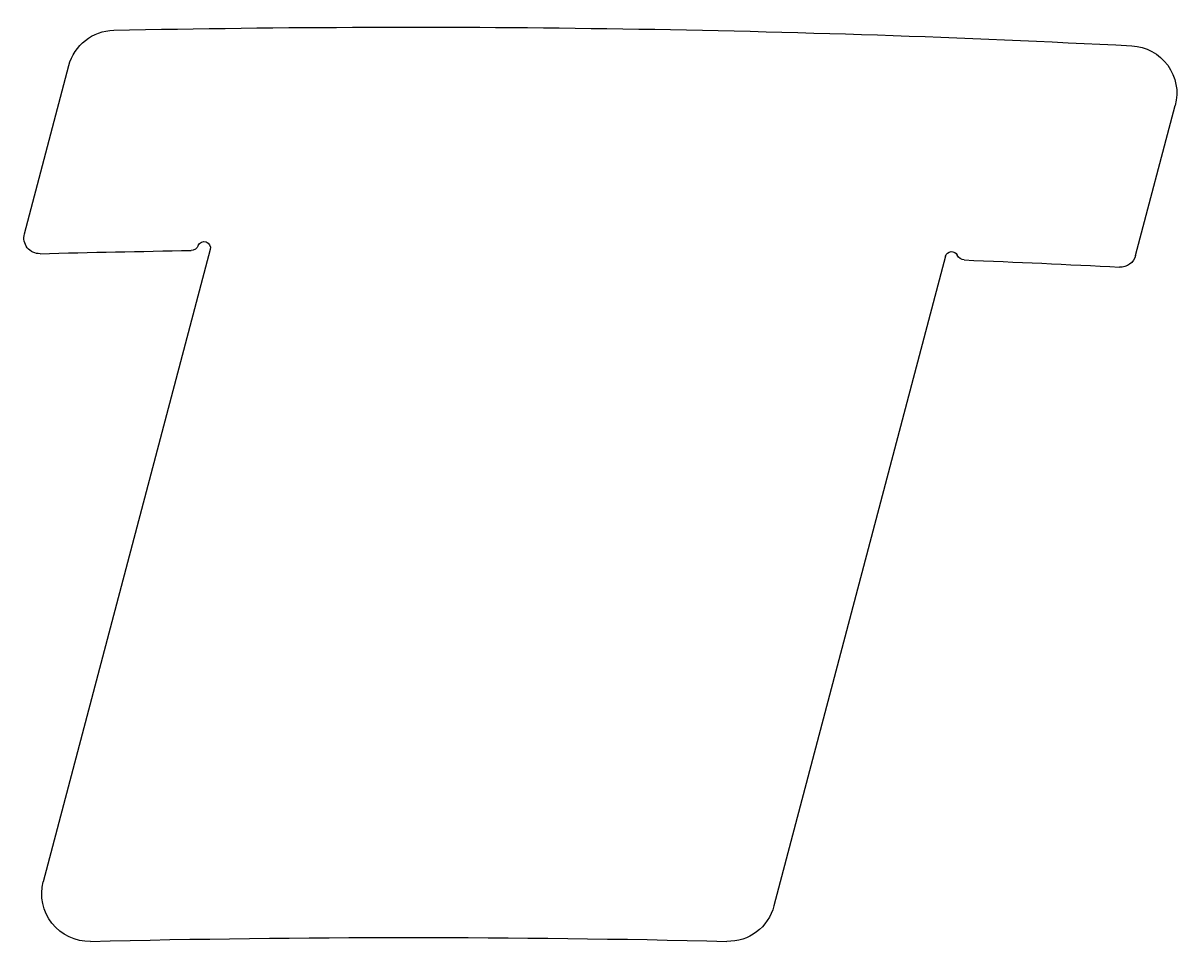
# Model space of a CAD drawing. Header units: millimetres. Extents: x -0.3 to 72.7, y 0 to 58.
import ezdxf

# ---------------------------------------------------------------- set-up
doc = ezdxf.new("R2010")
doc.units = ezdxf.units.MM
doc.layers.add('3', color=7, linetype='Continuous', true_color=0xffffff)

msp = doc.modelspace()

# ---------------------------------------------------------------- linework, layer by layer
at = {"layer": '3', "color": 30, "linetype": 'Continuous', "lineweight": 25}
for p, q in [((-0.202491, 44.688845), (2.602114, 55.315159)), ((69.974563, 43.331152), (72.474953, 52.804835)), ((11.53295, 43.696989), (0.993848, 3.765575)), ((57.961786, 43.272214), (47.130678, 2.234425))]:
    msp.add_line(p, q, dxfattribs=at)
at = {"layer": '3', "color": 30, "linetype": 'Continuous', "lineweight": 25, "extrusion": (0, 0, -1)}
for centre, radius, start, end in [((-24.062263, -827.748642), 885.493408, 88.794939, 92.956174), ((-5.502785, 54.549585), 3, 14.784933, 88.794939), ((-69.574281, 53.57041), 3, 92.956174, 194.784933), ((-0.7644, 44.433653), 1, 268.46987, 14.784933), ((-10.311782, 44.136343), 0.5, 202.009088, 269.096464), ((-11.146194, 43.799065), 0.4, 22.009088, 194.784933), ((-24.062263, -827.748642), 871.493408, 88.46987, 89.096464), ((-58.348542, 43.170137), 0.4, 14.784933, 155.893149), ((-59.170049, 43.537733), 0.5, 272.307439, 335.893149), ((-69.007672, 43.586344), 1, 194.784933, 272.952828), ((-24.062263, -827.748642), 871.493408, 92.307439, 92.952828), ((-3.89452, 3), 3, 268.609327, 14.784933), ((-44.230007, 3), 3, 194.784933, 271.390673), ((-24.062263, -827.748642), 827.993408, 88.609327, 91.390673)]:
    msp.add_arc(centre, radius, start, end, dxfattribs=at)

doc.saveas('drawing.dxf')
